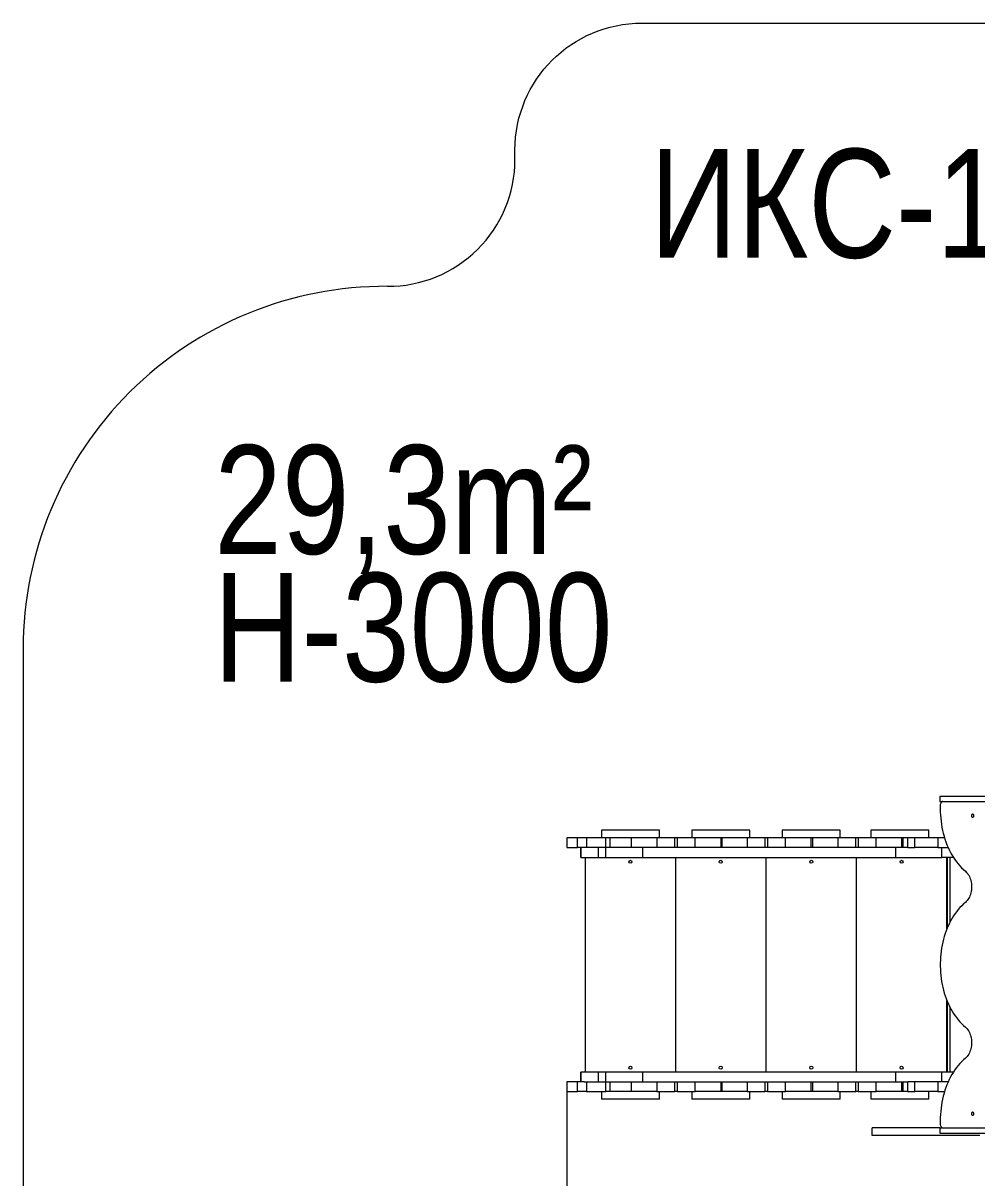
# Model space of a CAD drawing. Header units: millimetres. Extents: x 4528 to 16240, y -3061 to 4677.
# Drawn here: x 4528 to 7158, y -231 to 2954 of the extents above; entities that cross this region are included whole.
import ezdxf

# ---------------------------------------------------------------- set-up
doc = ezdxf.new("R2010")
doc.units = ezdxf.units.MM
for name, color, linetype in [('DIKOM_АРТИКУЛ', 7, 'Continuous'), ('DIKOM_ЗОНА', 90, 'Continuous'), ('DIKOM_ОБЪЕКТ', 7, 'Continuous'), ('DIKOM_РАЗМЕР_ЗОНА', 7, 'Continuous'), ('DIKOM_РАЗМЕР_ОБЪЕКТА', 7, 'Continuous')]:
    doc.layers.add(name, color=color, linetype=linetype)
doc.styles.add('style1', font='arial.ttf', dxfattribs={"width": 0.8})
doc.dimstyles.new('1-50', dxfattribs={"dimtxt": 300, "dimasz": 200, "dimexe": 100, "dimexo": 0, "dimgap": 100, "dimtad": 1, "dimtxsty": 'style1', "dimcen": 200, "dimclrd": 7, "dimclre": 7, "dimclrt": 7, "dimadec": 1, "dimazin": 2, "dimtfac": 1, "dimtmove": 0, "dimatfit": 2, "dimfxl": 0, "dimlwd": 25, "dimlwe": 18, "dimarcsym": 0})

# ---------------------------------------------------------------- blocks, each defined once
blk = doc.blocks.new('*D10')
at = {"layer": 'Defpoints', "color": 0, "transparency": 16777216}
for p in [(9988.5, 54.9), (6027.6, 6.9), (9988.5, -1211.4)]:
    blk.add_point(p, dxfattribs=at)
at = {"layer": 'DIKOM_РАЗМЕР_ОБЪЕКТА', "color": 7, "lineweight": 18, "transparency": 16777216}
for p, q in [((9988.5, 54.9), (9988.5, -1311.4)), ((6027.6, 6.9), (6027.6, -1311.4))]:
    blk.add_line(p, q, dxfattribs=at)
at = {"layer": 'DIKOM_РАЗМЕР_ОБЪЕКТА', "color": 7, "lineweight": 25, "transparency": 16777216}
blk.add_line((6227.6, -1211.4), (9788.5, -1211.4), dxfattribs=at)
at = {"layer": 'DIKOM_РАЗМЕР_ОБЪЕКТА', "color": 7, "transparency": 16777216}
for points in [[(6227.6, -1178.1), (6227.6, -1244.7), (6027.6, -1211.4)], [(9788.5, -1178.1), (9788.5, -1244.7), (9988.5, -1211.4)]]:
    blk.add_solid(points, dxfattribs=at)
at = {"layer": 'DIKOM_РАЗМЕР_ОБЪЕКТА', "color": 7, "transparency": 16777216, "insert": (8267.2, -958.1), "char_height": 300, "attachment_point": 5, "style": 'style1'}
blk.add_mtext('3950', dxfattribs=at)
blk = doc.blocks.new('*D13')
at = {"layer": 'Defpoints', "color": 0, "transparency": 16777216}
for p in [(4527.6, 356.9), (11988.5, 356.9), (11988.5, -2960.6)]:
    blk.add_point(p, dxfattribs=at)
at = {"layer": 'DIKOM_РАЗМЕР_ЗОНА', "color": 7, "lineweight": 18, "transparency": 16777216}
for p, q in [((4527.6, 356.9), (4527.6, -3060.6)), ((11988.5, 356.9), (11988.5, -3060.6))]:
    blk.add_line(p, q, dxfattribs=at)
at = {"layer": 'DIKOM_РАЗМЕР_ЗОНА', "color": 7, "lineweight": 25, "transparency": 16777216}
blk.add_line((4727.6, -2960.6), (11788.5, -2960.6), dxfattribs=at)
at = {"layer": 'DIKOM_РАЗМЕР_ЗОНА', "color": 7, "transparency": 16777216}
for points in [[(4727.6, -2927.3), (4727.6, -2993.9), (4527.6, -2960.6)], [(11788.5, -2927.3), (11788.5, -2993.9), (11988.5, -2960.6)]]:
    blk.add_solid(points, dxfattribs=at)
at = {"layer": 'DIKOM_РАЗМЕР_ЗОНА', "color": 7, "transparency": 16777216, "insert": (7816.9, -2707.4), "char_height": 300, "attachment_point": 5, "style": 'style1'}
blk.add_mtext('7450', dxfattribs=at)

msp = doc.modelspace()

# ---------------------------------------------------------------- linework, layer by layer
at = {"layer": 'DIKOM_ЗОНА', "color": 3, "lineweight": 15}
for points in [[(5532.497, 2227.851, 0.41565786), (5884.222, 2577.847), (5884.222, 2603.861, -0.41421356), (6234.222, 2953.861), (8834.937, 2953.861, -0.41361957), (9184.937, 2604.571)], [(5532.497, 2227.851, 0.41565786), (4527.568, 1227.863), (4527.568, -514.137, 0.41421356), (5527.568, -1514.137), (5675.638, -1514.137, -0.25597588), (5873.685, -1622.637)]]:
    msp.add_lwpolyline(points, format="xyb", dxfattribs=at)
at = {"layer": 'DIKOM_ОБЪЕКТ', "color": 7, "linetype": 'Continuous', "lineweight": 15}
for p, q in [((7055.947, 821.863), (7055.947, 806.863)), ((7055.947, 821.863), (7056.125, 821.863)), ((7055.947, 806.863), (7056.125, 806.863)), ((7056.125, 821.863), (7056.611, 821.863)), ((7056.125, 806.863), (7056.611, 806.863)), ((7056.611, 821.863), (7057.401, 821.863)), ((7056.611, 806.863), (7057.401, 806.863)), ((7057.171, 796.863), (7057.171, 786.863)), ((7057.401, 821.863), (7058.49, 821.863)), ((7057.401, 806.863), (7058.49, 806.863)), ((7058.49, 821.863), (7059.874, 821.863)), ((7058.49, 806.863), (7059.874, 806.863)), ((7059.874, 821.863), (7061.549, 821.863)), ((7059.874, 806.863), (7061.549, 806.863)), ((7061.549, 821.863), (7063.51, 821.863)), ((7061.549, 806.863), (7063.51, 806.863)), ((7063.51, 821.863), (7065.753, 821.863)), ((7063.51, 806.863), (7065.753, 806.863)), ((7065.753, 821.863), (7068.274, 821.863)), ((7065.753, 806.863), (7068.274, 806.863)), ((7068.274, 821.863), (7071.069, 821.863)), ((7068.274, 806.863), (7071.069, 806.863)), ((7071.069, 821.863), (7074.132, 821.863)), ((7071.069, 806.863), (7074.132, 806.863)), ((7074.132, 821.863), (7077.46, 821.863)), ((7074.132, 806.863), (7077.46, 806.863)), ((7077.46, 821.863), (7081.049, 821.863)), ((7077.46, 806.863), (7081.049, 806.863)), ((7081.049, 821.863), (7084.894, 821.863)), ((7081.049, 806.863), (7084.894, 806.863)), ((7084.894, 821.863), (7088.991, 821.863)), ((7084.894, 806.863), (7088.991, 806.863)), ((7088.991, 821.863), (7492.041, 821.863)), ((7088.991, 806.863), (7492.041, 806.863)), ((6027.568, 706.863), (6027.568, 679.863)), ((6056.697, 706.863), (6027.568, 706.863)), ((6056.697, 679.863), (6056.697, 706.863)), ((6081.884, 706.863), (6056.697, 706.863)), ((6081.884, 706.863), (6081.884, 679.863)), ((6134.819, 706.863), (6081.884, 706.863)), ((6122.568, 727.863), (6122.568, 706.863)), ((6282.568, 727.863), (6122.568, 727.863)), ((6134.819, 679.863), (6134.819, 706.863)), ((6145.607, 706.863), (6134.819, 706.863)), ((6145.607, 706.863), (6145.607, 679.863)), ((6204.519, 706.863), (6145.607, 706.863)), ((6204.519, 706.863), (6204.519, 679.863)), ((6275.568, 706.863), (6204.519, 706.863)), ((6275.568, 706.863), (6275.568, 679.863)), ((6325.568, 706.863), (6275.568, 706.863)), ((6282.568, 706.863), (6282.568, 727.863)), ((6325.568, 679.863), (6325.568, 706.863)), ((6331.568, 706.863), (6325.568, 706.863)), ((6331.568, 706.863), (6331.568, 679.863)), ((6381.568, 706.863), (6331.568, 706.863)), ((6371.568, 727.863), (6371.568, 706.863)), ((6531.568, 727.863), (6371.568, 727.863)), ((6381.568, 679.863), (6381.568, 706.863)), ((6451.568, 706.863), (6381.568, 706.863)), ((6451.568, 706.863), (6451.568, 679.863)), ((6454.568, 706.863), (6451.568, 706.863)), ((6454.568, 706.863), (6454.568, 679.863)), ((6524.568, 706.863), (6454.568, 706.863)), ((6524.568, 706.863), (6524.568, 679.863)), ((6574.568, 706.863), (6524.568, 706.863)), ((6531.568, 706.863), (6531.568, 727.863)), ((6574.568, 679.863), (6574.568, 706.863)), ((6580.568, 706.863), (6574.568, 706.863)), ((6580.568, 706.863), (6580.568, 679.863)), ((6630.568, 706.863), (6580.568, 706.863)), ((6621.568, 727.863), (6621.568, 706.863)), ((6781.568, 727.863), (6621.568, 727.863)), ((6630.568, 679.863), (6630.568, 706.863)), ((6700.568, 706.863), (6630.568, 706.863)), ((6700.568, 706.863), (6700.568, 679.863)), ((6704.568, 706.863), (6700.568, 706.863)), ((6704.568, 706.863), (6704.568, 679.863)), ((6774.568, 706.863), (6704.568, 706.863)), ((6774.568, 706.863), (6774.568, 679.863)), ((6824.568, 706.863), (6774.568, 706.863)), ((6781.568, 706.863), (6781.568, 727.863)), ((6824.568, 679.863), (6824.568, 706.863)), ((6830.568, 706.863), (6824.568, 706.863)), ((6830.568, 706.863), (6830.568, 679.863)), ((6880.568, 706.863), (6830.568, 706.863)), ((6865.789, 727.863), (6865.789, 706.863)), ((7025.789, 727.863), (6865.789, 727.863)), ((6880.568, 679.863), (6880.568, 706.863)), ((6950.568, 706.863), (6880.568, 706.863)), ((6950.568, 706.863), (6950.568, 679.863)), ((6953.568, 706.863), (6950.568, 706.863)), ((6953.568, 706.863), (6953.568, 679.863)), ((6967.11, 706.863), (6953.568, 706.863)), ((6967.11, 706.863), (6967.11, 679.863)), ((6987.287, 706.863), (6967.11, 706.863)), ((6987.287, 679.863), (6987.287, 706.863)), ((7050.39, 706.863), (6987.287, 706.863)), ((7025.789, 706.863), (7025.789, 727.863)), ((7050.39, 706.863), (7050.39, 679.863)), ((7068.977, 706.863), (7050.39, 706.863)), ((6027.568, 679.863), (6056.697, 679.863)), ((6075.215, 679.863), (6056.697, 679.863)), ((6065.675, 679.863), (6065.675, 652.863)), ((6066.323, 652.863), (6066.323, 679.863)), ((6114.981, 679.863), (6075.215, 679.863)), ((6114.981, 652.863), (6114.981, 679.863)), ((6135.109, 679.863), (6114.981, 679.863)), ((6135.109, 652.863), (6135.109, 679.863)), ((6236.978, 679.863), (6135.109, 679.863)), ((6236.978, 652.863), (6236.978, 679.863)), ((6935.023, 679.863), (6236.978, 679.863)), ((6935.023, 652.863), (6935.023, 679.863)), ((6967.904, 679.863), (6935.023, 679.863)), ((6967.904, 679.863), (6987.287, 679.863)), ((7050.39, 679.863), (6987.287, 679.863)), ((7050.39, 679.863), (7079.112, 679.863)), ((7061.548, 652.863), (7061.548, 679.863)), ((6065.675, 652.863), (6066.323, 652.863)), ((6066.323, 652.863), (6114.981, 652.863)), ((6077.568, 652.863), (6077.568, 60.863)), ((6114.981, 652.863), (6135.109, 652.863)), ((6135.109, 652.863), (6236.978, 652.863)), ((6236.978, 652.863), (6935.023, 652.863)), ((6326.568, 652.863), (6326.568, 60.863)), ((6576.568, 652.863), (6576.568, 60.863)), ((6825.568, 652.863), (6825.568, 60.863)), ((6935.023, 652.863), (7061.548, 652.863)), ((7093.606, 652.863), (7061.548, 652.863)), ((7075.568, 455.506), (7075.568, 652.863)), ((7077.397, 459.933), (7077.397, 652.863)), ((7083.397, 652.863), (7083.397, 472.881)), ((7075.568, 60.863), (7075.568, 258.221)), ((7077.397, 60.863), (7077.397, 253.793)), ((7083.397, 240.846), (7083.397, 60.863)), ((6027.568, 33.863), (6027.568, 6.863)), ((6056.697, 33.863), (6027.568, 33.863)), ((6056.697, 6.863), (6056.697, 33.863)), ((6075.215, 33.863), (6056.697, 33.863)), ((6065.675, 60.863), (6065.675, 33.863)), ((6066.323, 60.863), (6065.675, 60.863)), ((6066.323, 33.863), (6066.323, 60.863)), ((6114.981, 60.863), (6066.323, 60.863)), ((6075.215, 33.863), (6114.981, 33.863)), ((6081.884, 33.863), (6081.884, 6.863)), ((6114.981, 33.863), (6114.981, 60.863)), ((6135.109, 60.863), (6114.981, 60.863)), ((6114.981, 33.863), (6135.109, 33.863)), ((6134.819, 6.863), (6134.819, 33.863)), ((6135.109, 33.863), (6135.109, 60.863)), ((6236.978, 60.863), (6135.109, 60.863)), ((6135.109, 33.863), (6236.978, 33.863)), ((6145.607, 33.863), (6145.607, 6.863)), ((6204.519, 33.863), (6204.519, 6.863)), ((6236.978, 33.863), (6236.978, 60.863)), ((6935.023, 60.863), (6236.978, 60.863)), ((6236.978, 33.863), (6935.023, 33.863)), ((6275.568, 33.863), (6275.568, 6.863)), ((6325.568, 6.863), (6325.568, 33.863)), ((6331.568, 33.863), (6331.568, 6.863)), ((6381.568, 6.863), (6381.568, 33.863)), ((6451.568, 33.863), (6451.568, 6.863)), ((6454.568, 33.863), (6454.568, 6.863)), ((6524.568, 33.863), (6524.568, 6.863)), ((6574.568, 6.863), (6574.568, 33.863)), ((6580.568, 33.863), (6580.568, 6.863)), ((6630.568, 6.863), (6630.568, 33.863)), ((6700.568, 33.863), (6700.568, 6.863)), ((6704.568, 33.863), (6704.568, 6.863)), ((6774.568, 33.863), (6774.568, 6.863)), ((6824.568, 6.863), (6824.568, 33.863)), ((6830.568, 33.863), (6830.568, 6.863)), ((6880.568, 6.863), (6880.568, 33.863)), ((6935.023, 33.863), (6935.023, 60.863)), ((7061.548, 60.863), (6935.023, 60.863)), ((6935.023, 33.863), (6967.904, 33.863)), ((6950.568, 33.863), (6950.568, 6.863)), ((6953.568, 33.863), (6953.568, 6.863)), ((6967.11, 33.863), (6967.11, 6.863)), ((6987.287, 33.863), (6967.904, 33.863)), ((6987.287, 6.863), (6987.287, 33.863)), ((7050.39, 33.863), (6987.287, 33.863)), ((7050.39, 33.863), (7050.39, 6.863)), ((7079.112, 33.863), (7050.39, 33.863)), ((7061.548, 33.863), (7061.548, 60.863)), ((7093.606, 60.863), (7061.548, 60.863)), ((6027.568, 6.863), (6056.697, 6.863)), ((6081.884, 6.863), (6056.697, 6.863)), ((6081.884, 6.863), (6134.819, 6.863)), ((6122.568, 6.863), (6122.568, -14.137)), ((6145.607, 6.863), (6134.819, 6.863)), ((6204.519, 6.863), (6145.607, 6.863)), ((6275.568, 6.863), (6204.519, 6.863)), ((6275.568, 6.863), (6325.568, 6.863)), ((6282.568, -14.137), (6282.568, 6.863)), ((6331.568, 6.863), (6325.568, 6.863)), ((6331.568, 6.863), (6381.568, 6.863)), ((6371.568, 6.863), (6371.568, -14.137)), ((6451.568, 6.863), (6381.568, 6.863)), ((6454.568, 6.863), (6451.568, 6.863)), ((6524.568, 6.863), (6454.568, 6.863)), ((6524.568, 6.863), (6574.568, 6.863)), ((6531.568, -14.137), (6531.568, 6.863)), ((6580.568, 6.863), (6574.568, 6.863)), ((6580.568, 6.863), (6630.568, 6.863)), ((6621.568, 6.863), (6621.568, -14.137)), ((6700.568, 6.863), (6630.568, 6.863)), ((6704.568, 6.863), (6700.568, 6.863)), ((6774.568, 6.863), (6704.568, 6.863)), ((6774.568, 6.863), (6824.568, 6.863)), ((6781.568, -14.137), (6781.568, 6.863)), ((6830.568, 6.863), (6824.568, 6.863)), ((6830.568, 6.863), (6880.568, 6.863)), ((6865.789, 6.863), (6865.789, -14.137)), ((6950.568, 6.863), (6880.568, 6.863)), ((6953.568, 6.863), (6950.568, 6.863)), ((6967.11, 6.863), (6953.568, 6.863)), ((6967.11, 6.863), (6987.287, 6.863)), ((7050.39, 6.863), (6987.287, 6.863)), ((7025.789, -14.137), (7025.789, 6.863)), ((7050.39, 6.863), (7068.977, 6.863)), ((6282.568, -14.137), (6122.568, -14.137)), ((6531.568, -14.137), (6371.568, -14.137)), ((6781.568, -14.137), (6621.568, -14.137)), ((7025.789, -14.137), (6865.789, -14.137)), ((6869.776, -114.137), (6869.776, -93.137)), ((6869.81, -93.137), (6869.776, -93.137)), ((6870.083, -93.137), (6869.81, -93.137)), ((6870.592, -93.137), (6870.083, -93.137)), ((6871.331, -93.137), (6870.592, -93.137)), ((6872.297, -93.137), (6871.331, -93.137)), ((6873.486, -93.137), (6872.297, -93.137)), ((6874.894, -93.137), (6873.486, -93.137)), ((6876.516, -93.137), (6874.894, -93.137)), ((6878.348, -93.137), (6876.516, -93.137)), ((6880.387, -93.137), (6878.348, -93.137)), ((6882.627, -93.137), (6880.387, -93.137)), ((6885.066, -93.137), (6882.627, -93.137)), ((6886.612, -93.137), (6885.066, -93.137)), ((6886.626, -93.137), (6886.612, -93.137)), ((6886.895, -93.137), (6886.626, -93.137)), ((6887.427, -93.137), (6886.895, -93.137)), ((6894.408, -93.137), (6887.427, -93.137)), ((6898.829, -93.137), (6894.408, -93.137)), ((6903.902, -93.137), (6898.829, -93.137)), ((6909.651, -93.137), (6903.902, -93.137)), ((6916.1, -93.137), (6909.651, -93.137)), ((6923.274, -93.137), (6916.1, -93.137)), ((6931.196, -93.137), (6923.274, -93.137)), ((6947.682, -93.137), (6931.196, -93.137)), ((6951.746, -93.137), (6947.682, -93.137)), ((6955.959, -93.137), (6951.746, -93.137)), ((6958.148, -93.137), (6955.959, -93.137)), ((6960.407, -93.137), (6958.148, -93.137)), ((6962.746, -93.137), (6960.407, -93.137)), ((6965.177, -93.137), (6962.746, -93.137)), ((6967.709, -93.137), (6965.177, -93.137)), ((6970.353, -93.137), (6967.709, -93.137)), ((6973.121, -93.137), (6970.353, -93.137)), ((6976.023, -93.137), (6973.121, -93.137)), ((6979.07, -93.137), (6976.023, -93.137)), ((6982.272, -93.137), (6979.07, -93.137)), ((6985.641, -93.137), (6982.272, -93.137)), ((6989.186, -93.137), (6985.641, -93.137)), ((6992.92, -93.137), (6989.186, -93.137)), ((6996.852, -93.137), (6992.92, -93.137)), ((7000.994, -93.137), (6996.852, -93.137)), ((7005.355, -93.137), (7000.994, -93.137)), ((7009.948, -93.137), (7005.355, -93.137)), ((7014.782, -93.137), (7009.948, -93.137)), ((7025.218, -93.137), (7014.782, -93.137)), ((7055.947, -93.137), (7025.218, -93.137)), ((7055.947, -93.137), (7055.947, -108.137)), ((7055.947, -93.137), (7056.125, -93.137)), ((7056.125, -93.137), (7056.611, -93.137)), ((7056.611, -93.137), (7057.401, -93.137)), ((7057.171, -73.137), (7057.171, -83.137)), ((7057.401, -93.137), (7058.49, -93.137)), ((7058.49, -93.137), (7059.874, -93.137)), ((7059.874, -93.137), (7061.549, -93.137)), ((7061.549, -93.137), (7063.51, -93.137)), ((7063.51, -93.137), (7065.753, -93.137)), ((7065.753, -93.137), (7068.274, -93.137)), ((7068.274, -93.137), (7071.069, -93.137)), ((7071.069, -93.137), (7074.132, -93.137)), ((7074.132, -93.137), (7077.46, -93.137)), ((7077.46, -93.137), (7081.049, -93.137)), ((7081.049, -93.137), (7084.894, -93.137)), ((7084.894, -93.137), (7088.991, -93.137)), ((7088.991, -93.137), (7492.041, -93.137)), ((6869.81, -114.137), (6869.776, -114.137)), ((6870.083, -114.137), (6869.81, -114.137)), ((6870.592, -114.137), (6870.083, -114.137)), ((6871.331, -114.137), (6870.592, -114.137)), ((6872.297, -114.137), (6871.331, -114.137)), ((6873.486, -114.137), (6872.297, -114.137)), ((6874.894, -114.137), (6873.486, -114.137)), ((6876.516, -114.137), (6874.894, -114.137)), ((6878.348, -114.137), (6876.516, -114.137)), ((6880.387, -114.137), (6878.348, -114.137)), ((6882.627, -114.137), (6880.387, -114.137)), ((6885.066, -114.137), (6882.627, -114.137)), ((6886.612, -114.137), (6885.066, -114.137)), ((6886.626, -114.137), (6886.612, -114.137)), ((6886.895, -114.137), (6886.626, -114.137)), ((6887.427, -114.137), (6886.895, -114.137)), ((6894.408, -114.137), (6887.427, -114.137)), ((6898.829, -114.137), (6894.408, -114.137)), ((6903.902, -114.137), (6898.829, -114.137)), ((6909.651, -114.137), (6903.902, -114.137)), ((6916.1, -114.137), (6909.651, -114.137)), ((6923.274, -114.137), (6916.1, -114.137)), ((6931.196, -114.137), (6923.274, -114.137)), ((6947.682, -114.137), (6931.196, -114.137)), ((6951.746, -114.137), (6947.682, -114.137)), ((6955.959, -114.137), (6951.746, -114.137)), ((6958.148, -114.137), (6955.959, -114.137)), ((6960.407, -114.137), (6958.148, -114.137)), ((6962.746, -114.137), (6960.407, -114.137)), ((6965.177, -114.137), (6962.746, -114.137)), ((6967.709, -114.137), (6965.177, -114.137)), ((6970.353, -114.137), (6967.709, -114.137)), ((6973.121, -114.137), (6970.353, -114.137)), ((6976.023, -114.137), (6973.121, -114.137)), ((6979.07, -114.137), (6976.023, -114.137)), ((6982.272, -114.137), (6979.07, -114.137)), ((6985.641, -114.137), (6982.272, -114.137)), ((6989.186, -114.137), (6985.641, -114.137)), ((6992.92, -114.137), (6989.186, -114.137)), ((6996.852, -114.137), (6992.92, -114.137)), ((7000.994, -114.137), (6996.852, -114.137)), ((7005.355, -114.137), (7000.994, -114.137)), ((7009.948, -114.137), (7005.355, -114.137)), ((7014.782, -114.137), (7009.948, -114.137)), ((7025.218, -114.137), (7014.782, -114.137)), ((7166.788, -114.137), (7025.218, -114.137)), ((7055.947, -108.137), (7056.125, -108.137)), ((7056.125, -108.137), (7056.611, -108.137)), ((7056.611, -108.137), (7057.401, -108.137)), ((7057.401, -108.137), (7058.49, -108.137)), ((7058.49, -108.137), (7059.874, -108.137)), ((7059.874, -108.137), (7061.549, -108.137)), ((7061.549, -108.137), (7063.51, -108.137)), ((7063.51, -108.137), (7065.753, -108.137)), ((7065.753, -108.137), (7068.274, -108.137)), ((7068.274, -108.137), (7071.069, -108.137)), ((7071.069, -108.137), (7074.132, -108.137)), ((7074.132, -108.137), (7077.46, -108.137)), ((7077.46, -108.137), (7081.049, -108.137)), ((7081.049, -108.137), (7084.894, -108.137)), ((7084.894, -108.137), (7088.991, -108.137)), ((7088.991, -108.137), (7492.041, -108.137))]:
    msp.add_line(p, q, dxfattribs=at)
at = {"layer": 'DIKOM_ОБЪЕКТ', "color": 7, "linetype": 'Continuous', "lineweight": 15, "flags": 128}
for points in [[(7064.242, 806.863), (7062.862, 806.671), (7061.536, 806.102), (7060.313, 805.178), (7059.242, 803.934), (7058.362, 802.419), (7057.709, 800.69), (7057.306, 798.814), (7057.171, 796.863)], [(7057.171, 786.863), (7057.302, 778.239), (7057.697, 769.63), (7058.353, 761.054), (7059.271, 752.525), (7060.447, 744.061), (7061.881, 735.676), (7063.569, 727.386), (7065.508, 719.207), (7067.695, 711.154), (7070.125, 703.241), (7072.795, 695.485), (7075.698, 687.898), (7078.83, 680.495), (7082.185, 673.291), (7085.756, 666.297), (7089.537, 659.528), (7093.522, 652.996), (7097.701, 646.713), (7102.069, 640.69), (7106.616, 634.94), (7111.334, 629.472), (7116.214, 624.297), (7121.248, 619.424), (7126.425, 614.863)], [(7146.596, 772.263), (7145.719, 772.085), (7144.914, 771.565), (7144.244, 770.745), (7143.766, 769.691), (7143.516, 768.489), (7143.516, 767.237), (7143.766, 766.035), (7144.244, 764.982), (7144.914, 764.162), (7145.719, 763.641), (7146.596, 763.463), (7147.472, 763.641), (7148.278, 764.162), (7148.947, 764.982), (7149.426, 766.035), (7149.675, 767.237), (7149.675, 768.489), (7149.426, 769.691), (7148.947, 770.745), (7148.278, 771.565), (7147.472, 772.085), (7146.596, 772.263)], [(7126.425, 614.863), (7128.978, 612.505), (7131.378, 609.844), (7133.607, 606.901), (7135.648, 603.697), (7137.486, 600.256), (7139.107, 596.605), (7140.501, 592.769), (7141.655, 588.777), (7142.562, 584.66), (7143.214, 580.448), (7143.608, 576.171), (7143.739, 571.863), (7143.608, 567.555), (7143.214, 563.279), (7142.562, 559.066), (7141.655, 554.949), (7140.501, 550.958), (7139.107, 547.122), (7137.486, 543.47), (7135.648, 540.029), (7133.607, 536.826), (7131.378, 533.882), (7128.978, 531.222), (7126.425, 528.863)], [(7126.425, 528.863), (7121.352, 524.398), (7116.417, 519.634), (7111.628, 514.58), (7106.995, 509.244), (7102.525, 503.636), (7098.226, 497.765), (7094.107, 491.644), (7090.174, 485.281), (7086.435, 478.69), (7082.896, 471.881), (7079.564, 464.866), (7076.444, 457.659), (7073.542, 450.272), (7070.864, 442.718), (7068.413, 435.01), (7066.195, 427.164), (7064.213, 419.191), (7062.472, 411.108), (7060.973, 402.927), (7059.72, 394.665), (7058.714, 386.335), (7057.959, 377.952), (7057.455, 369.531), (7057.202, 361.088), (7057.202, 352.638), (7057.455, 344.195), (7057.959, 335.775), (7058.714, 327.392), (7059.72, 319.062), (7060.973, 310.799), (7062.472, 302.619), (7064.213, 294.535), (7066.195, 286.563), (7068.413, 278.716), (7070.864, 271.009), (7073.542, 263.455), (7076.444, 256.067), (7079.564, 248.86), (7082.896, 241.846), (7086.435, 235.037), (7090.174, 228.445), (7094.107, 222.083), (7098.226, 215.961), (7102.525, 210.091), (7106.995, 204.483), (7111.628, 199.147), (7116.417, 194.092), (7121.352, 189.328), (7126.425, 184.863)], [(7126.425, 184.863), (7128.978, 182.505), (7131.378, 179.844), (7133.607, 176.901), (7135.648, 173.697), (7137.486, 170.256), (7139.107, 166.604), (7140.501, 162.769), (7141.655, 158.777), (7142.562, 154.66), (7143.214, 150.448), (7143.608, 146.171), (7143.739, 141.863), (7143.608, 137.555), (7143.214, 133.279), (7142.562, 129.066), (7141.655, 124.949), (7140.501, 120.958), (7139.107, 117.122), (7137.486, 113.47), (7135.648, 110.029), (7133.607, 106.826), (7131.378, 103.882), (7128.978, 101.222), (7126.425, 98.863)], [(7126.425, 98.863), (7121.248, 94.302), (7116.214, 89.43), (7111.334, 84.255), (7106.616, 78.787), (7102.069, 73.036), (7097.701, 67.014), (7093.522, 60.731), (7089.537, 54.198), (7085.756, 47.429), (7082.185, 40.436), (7078.83, 33.231), (7075.698, 25.828), (7072.795, 18.242), (7070.125, 10.485), (7067.695, 2.573), (7065.508, -5.481), (7063.569, -13.66), (7061.881, -21.949), (7060.447, -30.334), (7059.271, -38.799), (7058.353, -47.327), (7057.697, -55.904), (7057.302, -64.512), (7057.171, -73.137)], [(7146.596, -49.576), (7145.687, -49.761), (7144.852, -50.3), (7144.159, -51.15), (7143.662, -52.242), (7143.404, -53.488), (7143.404, -54.786), (7143.662, -56.031), (7144.159, -57.123), (7144.852, -57.973), (7145.687, -58.513), (7146.596, -58.697), (7147.504, -58.513), (7148.339, -57.973), (7149.033, -57.123), (7149.529, -56.031), (7149.788, -54.786), (7149.788, -53.488), (7149.529, -52.242), (7149.033, -51.15), (7148.339, -50.3), (7147.504, -49.761), (7146.596, -49.576)], [(7057.171, -83.137), (7057.306, -85.088), (7057.709, -86.964), (7058.362, -88.693), (7059.242, -90.208), (7060.313, -91.452), (7061.536, -92.376), (7062.862, -92.945), (7064.242, -93.137)]]:
    msp.add_lwpolyline(points, dxfattribs=at)
at = {"layer": 'DIKOM_ОБЪЕКТ', "color": 7, "linetype": 'Continuous', "lineweight": 15}
for centre in [(6202.568, 640.863), (6451.568, 640.863), (6701.568, 640.863), (6950.568, 640.863), (6202.568, 72.863), (6451.568, 72.863), (6701.568, 72.863), (6950.568, 72.863)]:
    msp.add_circle(centre, 4, dxfattribs=at)

# ---------------------------------------------------------------- texts
at = {"layer": 'DIKOM_АРТИКУЛ', "insert": (6256.883, 2606.861), "char_height": 300, "attachment_point": 1, "style": 'style1'}
msp.add_mtext_dynamic_manual_height_columns('ИКС-1.69', width=1667.53662, gutter_width=20, heights=[0], dxfattribs=at)
at = {"layer": 'DIKOM_РАЗМЕР_ОБЪЕКТА', "char_height": 300, "width": 5885.53069, "attachment_point": 1, "style": 'style1'}
for s, insert in [('29,3m²', (5054.89, 1789.894)), ('H-3000', (5053.654, 1437.461))]:
    msp.add_mtext(s, dxfattribs=dict(at, insert=insert))

# ---------------------------------------------------------------- dimensions: what is measured, and where the dimension line sits
at = {"layer": 'DIKOM_РАЗМЕР_ЗОНА'}
dim = msp.add_linear_dim(base=(11988.483, -2960.601), p1=(4527.568, 356.863), p2=(11988.483, 356.863), text='7450', dimstyle='1-50', dxfattribs=at)
dim.commit()
dim.dimension.update_dxf_attribs({"geometry": '*D13', "text_midpoint": (7816.861, -2960.601), "dimtype": 160})
at = {"layer": 'DIKOM_РАЗМЕР_ОБЪЕКТА'}
dim = msp.add_linear_dim(base=(9988.484, -1211.397), p1=(6027.568, 6.863), p2=(9988.484, 54.863), text='3950', dimstyle='1-50', dxfattribs=at)
dim.commit()
dim.dimension.update_dxf_attribs({"geometry": '*D10', "text_midpoint": (8267.203, -1211.397), "dimtype": 160})

doc.saveas('drawing.dxf')
